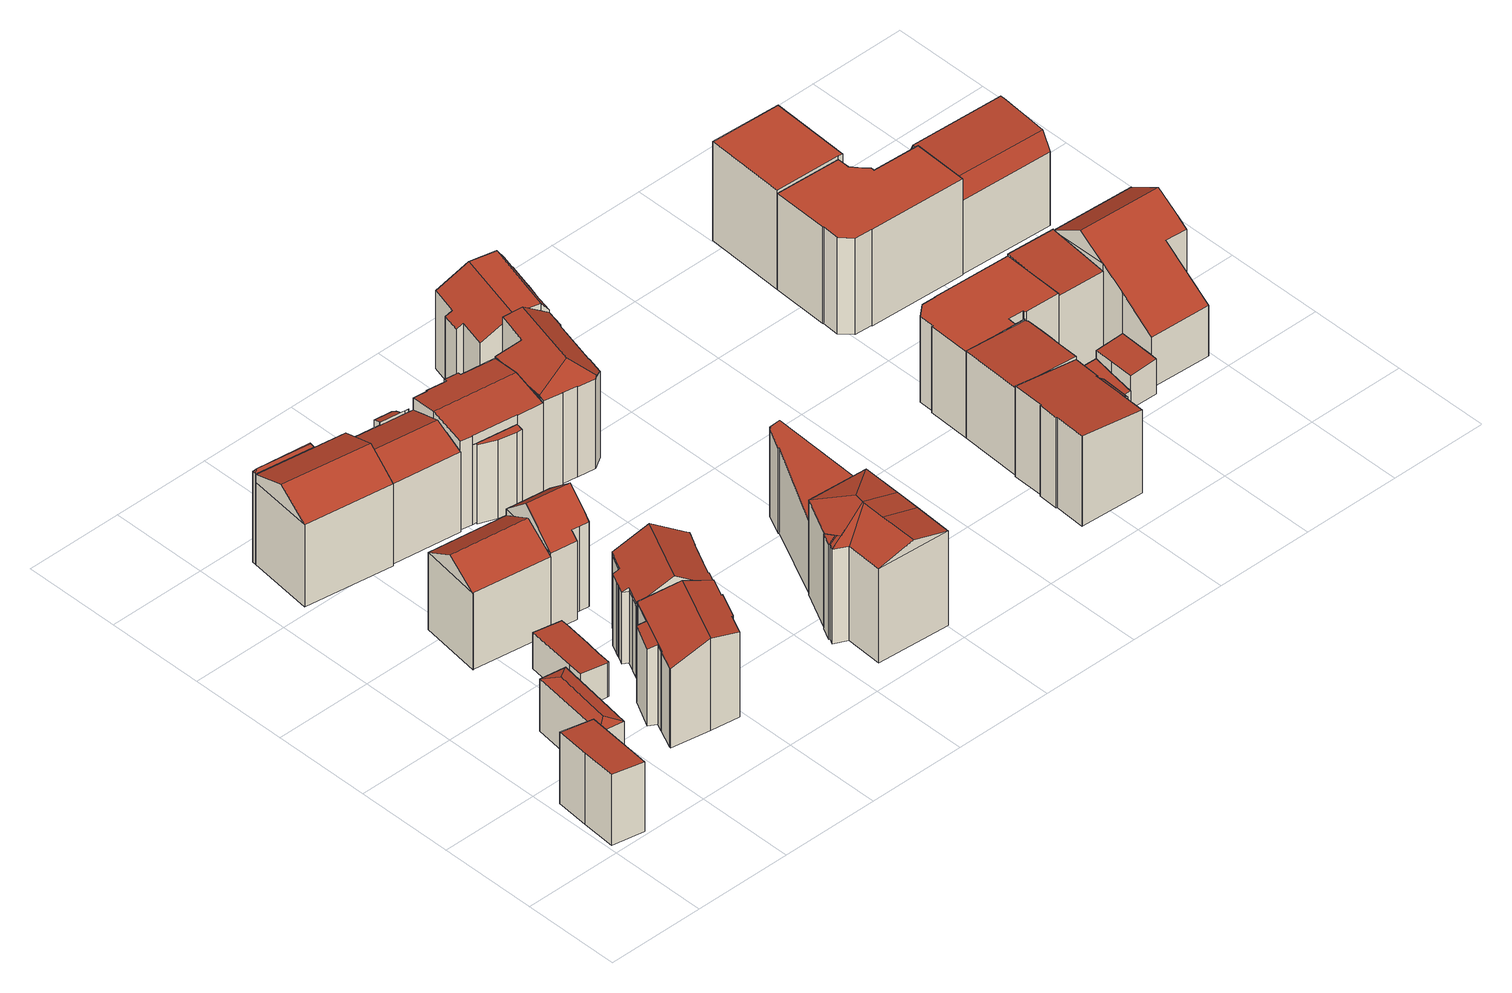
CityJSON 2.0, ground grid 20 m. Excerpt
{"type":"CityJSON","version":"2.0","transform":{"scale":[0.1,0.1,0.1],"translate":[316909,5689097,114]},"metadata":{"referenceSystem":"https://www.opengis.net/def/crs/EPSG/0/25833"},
"CityObjects":{
"building1":{"type":"Building","attributes":{"Dachtyp_tdc":"tdcPolyFlatRoof","Gemeindeschluessel":14713000,"Dachneigung":3.28,"QualitaetDacherkennung":71,"Geometrietyp2DReferenz":"3000","function":"31001_9998","roofType":"2100","measuredHeight":15.55},"geometry":[{"type":"MultiSurface","lod":"2","boundaries":[[[0,1,2,3]],[[1,4,5,2]],[[4,6,7,5]],[[6,8,9,7]],[[8,0,3,9]],[[8,6,4,1,0]],[[3,2,5,7,9]]],"semantics":{"surfaces":[{"type":"WallSurface"},{"type":"RoofSurface"},{"type":"GroundSurface"}],"values":[0,0,0,0,0,1,2]}}]},
"building2":{"type":"Building","attributes":{"Gemeindeschluessel":14713000,"Dachtyp_tdc":"tdcFreeFormRoof","Dachneigung":15.75,"QualitaetDacherkennung":22,"Geometrietyp2DReferenz":"3000","function":"31001_9998","roofType":"5000","measuredHeight":12.03},"geometry":[{"type":"MultiSurface","lod":"2","boundaries":[[[10,11,12,13]],[[11,14,15,12]],[[14,16,17,15]],[[16,10,13,17]],[[18,16,14]],[[19,18,14,11]],[[19,11,10]],[[18,19,10,16]],[[13,12,15,17]]],"semantics":{"surfaces":[{"type":"WallSurface"},{"type":"RoofSurface"},{"type":"GroundSurface"}],"values":[0,0,0,0,1,1,1,1,2]}}]},
"building3":{"type":"Building","attributes":{"Dachtyp_tdc":"tdcPolyFlatRoof","Gemeindeschluessel":14713000,"Dachneigung":3.91,"QualitaetDacherkennung":84,"Geometrietyp2DReferenz":"3000","function":"31001_9998","roofType":"2100","measuredHeight":7.9},"geometry":[{"type":"MultiSurface","lod":"2","boundaries":[[[20,21,22,23]],[[21,24,25,22]],[[24,26,27,25]],[[26,28,29,27]],[[28,30,31,29]],[[30,32,33,31]],[[32,34,35,33]],[[34,36,37,35]],[[36,38,39,37]],[[38,20,23,39]],[[38,36,34,32,30,28,26,24,21,20]],[[23,22,25,27,29,31,33,35,37,39]]],"semantics":{"surfaces":[{"type":"WallSurface"},{"type":"RoofSurface"},{"type":"GroundSurface"}],"values":[0,0,0,0,0,0,0,0,0,0,1,2]}}]},
"building4":{"type":"Building","attributes":{"Gemeindeschluessel":14713000,"Geometrietyp2DReferenz":"3000","function":"31001_9998","roofType":"9999"},"children":["building4-1","building4-2"]},
"building4-1":{"type":"BuildingPart","attributes":{"Dachtyp_tdc":"tdcPolyFlatRoof","Dachneigung":18.76,"QualitaetDacherkennung":43,"Geometrietyp2DReferenz":"3000","roofType":"2100","measuredHeight":17.36},"parents":["building4"],"geometry":[{"type":"MultiSurface","lod":"2","boundaries":[[[40,41,42,43]],[[40,44,45,41]],[[44,46,47,45]],[[46,48,49,47]],[[48,50,51,49]],[[52,50,48,46,44,40,43]],[[42,41,45,47,49,51,53]],[[52,53,51,50]],[[43,42,53,52]]],"semantics":{"surfaces":[{"type":"WallSurface"},{"type":"RoofSurface"},{"type":"GroundSurface"},{"type":"ClosureSurface"}],"values":[0,0,0,0,0,1,2,3,3]}}]},
"building4-2":{"type":"BuildingPart","attributes":{"Dachtyp_tdc":"tdcGableRoof","Dachneigung":19.16,"QualitaetDacherkennung":84,"Geometrietyp2DReferenz":"3000","roofType":"3100","measuredHeight":20.07},"parents":["building4"],"geometry":[{"type":"MultiSurface","lod":"2","boundaries":[[[54,55,56,57]],[[55,58,59,56]],[[58,60,61,59]],[[60,62,63,61]],[[62,64,65,63]],[[64,66,67,65]],[[66,43,42,67]],[[50,68,69,51]],[[68,70,71,69]],[[70,72,73,71]],[[72,74,75,73]],[[74,54,57,75]],[[70,68,50,52,43,66,64,62]],[[62,60,58,55,54,74,72,70]],[[57,56,59,61,63,65,67,42,53,51,69,71,73,75]],[[53,42,43,52]],[[50,51,53,52]]],"semantics":{"surfaces":[{"type":"WallSurface"},{"type":"RoofSurface"},{"type":"GroundSurface"},{"type":"ClosureSurface"}],"values":[0,0,0,0,0,0,0,0,0,0,0,0,1,1,2,3,3]}}]},
"building5":{"type":"Building","attributes":{"Dachtyp_tdc":"tdcFreeFormRoof","Gemeindeschluessel":14713000,"Dachneigung":31.25,"QualitaetDacherkennung":66,"Geometrietyp2DReferenz":"3000","function":"31001_9998","roofType":"5000","measuredHeight":20.57},"geometry":[{"type":"MultiSurface","lod":"2","boundaries":[[[76,77,78,79]],[[77,80,81,78]],[[80,82,83,81]],[[82,84,85,83]],[[84,76,79,85]],[[86,84,82,87]],[[76,86,87,80,77]],[[82,80,87]],[[76,84,86]],[[79,78,81,83,85]]],"semantics":{"surfaces":[{"type":"WallSurface"},{"type":"RoofSurface"},{"type":"GroundSurface"}],"values":[0,0,0,0,0,1,1,0,0,2]}}]},
"building6":{"type":"Building","attributes":{"Gemeindeschluessel":14713000,"Geometrietyp2DReferenz":"3000","function":"31001_9998","roofType":"9999"},"children":["building6-1","building6-2"]},
"building6-1":{"type":"BuildingPart","attributes":{"Dachtyp_tdc":"tdcGableRoof","Dachneigung":33.55,"QualitaetDacherkennung":75,"Geometrietyp2DReferenz":"3000","roofType":"3100","measuredHeight":22.22},"parents":["building6"],"geometry":[{"type":"MultiSurface","lod":"2","boundaries":[[[88,89,90,91]],[[92,93,94,95]],[[93,96,97,94]],[[96,88,91,97]],[[88,96,98,99]],[[100,101,102,99,98]],[[88,99,102,89]],[[92,101,100,93]],[[93,100,98,96]],[[91,90,95,94,97]],[[95,90,89,92]],[[89,102,101,92]]],"semantics":{"surfaces":[{"type":"WallSurface"},{"type":"RoofSurface"},{"type":"GroundSurface"},{"type":"ClosureSurface"}],"values":[0,0,0,0,1,1,0,0,0,2,3,3]}}]},
"building6-2":{"type":"BuildingPart","attributes":{"Dachtyp_tdc":"tdcFreeFormRoof","Dachneigung":60.59,"QualitaetDacherkennung":8,"Geometrietyp2DReferenz":"3000","roofType":"5000","measuredHeight":20.41},"parents":["building6"],"geometry":[{"type":"MultiSurface","lod":"2","boundaries":[[[103,104,105,106]],[[104,107,108,105]],[[107,109,110,108]],[[109,111,112,110]],[[111,113,101,92,95,112]],[[114,115,116,90,89,102]],[[115,103,106,116]],[[113,111,117]],[[111,109,107,104,103,115,118,117]],[[115,114,118]],[[114,113,117,118]],[[106,105,108,110,112,95,90,116]],[[102,101,113,114]],[[89,90,95,92]],[[102,89,92,101]]],"semantics":{"surfaces":[{"type":"WallSurface"},{"type":"RoofSurface"},{"type":"GroundSurface"},{"type":"ClosureSurface"}],"values":[0,0,0,0,0,0,0,1,1,1,1,2,0,3,3]}}]},
"building7":{"type":"Building","attributes":{"Dachtyp_tdc":"tdcFreeFormRoof","Gemeindeschluessel":14713000,"Dachneigung":34.58,"QualitaetDacherkennung":56,"Geometrietyp2DReferenz":"3000","function":"31001_9998","roofType":"5000","measuredHeight":21.03},"geometry":[{"type":"MultiSurface","lod":"2","boundaries":[[[119,120,121,122]],[[120,123,124,121]],[[123,125,126,124]],[[125,127,128,126]],[[127,129,130,128]],[[129,131,132,130]],[[131,133,134,132]],[[133,135,136,134]],[[135,137,138,136]],[[137,139,140,138]],[[139,141,142,140]],[[141,143,144,142]],[[143,145,146,144]],[[145,147,148,146]],[[147,149,150,148]],[[149,151,152,150]],[[151,153,154,152]],[[153,155,156,154]],[[155,157,158,156]],[[157,159,160,158]],[[159,161,162,160]],[[161,119,122,162]],[[163,164,165,166,167,168,169,170,171,172]],[[165,173,174,175,176,137,135,133,131,129,127,177,178,179,180,166]],[[161,167,166,180,119]],[[119,180,179,120]],[[120,179,178,123]],[[123,178,177,125]],[[125,177,127]],[[137,176,139]],[[139,176,175,141]],[[141,175,174,143]],[[143,174,173,145]],[[145,173,165,164,147]],[[149,163,172,151]],[[151,172,171,153]],[[153,171,170,155]],[[155,170,169,157]],[[157,169,168,159]],[[159,168,167,161]],[[147,164,163,149]],[[122,121,124,126,128,130,132,134,136,138,140,142,144,146,148,150,152,154,156,158,160,162]]],"semantics":{"surfaces":[{"type":"WallSurface"},{"type":"RoofSurface"},{"type":"GroundSurface"}],"values":[0,0,0,0,0,0,0,0,0,0,0,0,0,0,0,0,0,0,0,0,0,0,1,1,0,0,0,0,0,0,0,0,0,0,0,0,0,0,0,0,0,2]}}]},
"building8":{"type":"Building","attributes":{"Dachtyp_tdc":"tdcFreeFormRoof","Gemeindeschluessel":14713000,"Dachneigung":40.45,"QualitaetDacherkennung":53,"Geometrietyp2DReferenz":"3000","function":"31001_9998","roofType":"5000","measuredHeight":23.09},"geometry":[{"type":"MultiSurface","lod":"2","boundaries":[[[181,182,183,184]],[[182,185,186,183]],[[185,187,188,186]],[[187,189,190,188]],[[189,191,192,190]],[[191,193,194,192]],[[193,195,196,194]],[[195,181,184,196]],[[197,182,181,198]],[[187,185,197,198,195,193,191,189]],[[185,182,197]],[[181,195,198]],[[184,183,186,188,190,192,194,196]]],"semantics":{"surfaces":[{"type":"WallSurface"},{"type":"RoofSurface"},{"type":"GroundSurface"}],"values":[0,0,0,0,0,0,0,0,1,1,0,0,2]}}]},
"building9":{"type":"Building","attributes":{"Gemeindeschluessel":14713000,"Geometrietyp2DReferenz":"3000","function":"31001_9998","roofType":"9999"},"children":["building9-1","building9-2"]},
"building9-1":{"type":"BuildingPart","attributes":{"Dachtyp_tdc":"tdcGableRoof","Dachneigung":20.41,"QualitaetDacherkennung":74,"Geometrietyp2DReferenz":"3000","roofType":"3100","measuredHeight":19.93},"parents":["building9"],"geometry":[{"type":"MultiSurface","lod":"2","boundaries":[[[199,200,201,202]],[[200,203,204,201]],[[203,205,206,204]],[[205,207,208,206]],[[207,96,209,208]],[[96,210,211,209]],[[210,212,213,211]],[[212,214,215,213]],[[214,216,217,215]],[[210,96,207,205,203]],[[203,200,199,218,216,214,212,210]],[[217,219,202,201,204,206,208,209,211,213,215]],[[219,217,216,218]],[[199,202,219,218]]],"semantics":{"surfaces":[{"type":"WallSurface"},{"type":"RoofSurface"},{"type":"GroundSurface"},{"type":"ClosureSurface"}],"values":[0,0,0,0,0,0,0,0,0,1,1,2,3,3]}}]},
"building9-2":{"type":"BuildingPart","attributes":{"Dachtyp_tdc":"tdcPolyFlatRoof","Dachneigung":19.25,"QualitaetDacherkennung":28,"Geometrietyp2DReferenz":"3000","roofType":"2100","measuredHeight":18.03},"parents":["building9"],"geometry":[{"type":"MultiSurface","lod":"2","boundaries":[[[220,221,222,223]],[[221,224,199,202,222]],[[225,226,215,217,216]],[[226,227,228,215]],[[227,229,230,228]],[[229,220,223,230]],[[229,227,226,225,231,224,221,220]],[[223,222,202,219,217,215,228,230]],[[218,199,224,231]],[[218,219,202,199]],[[225,216,218,231]],[[216,217,219,218]]],"semantics":{"surfaces":[{"type":"WallSurface"},{"type":"RoofSurface"},{"type":"GroundSurface"},{"type":"ClosureSurface"}],"values":[0,0,0,0,0,0,1,2,0,3,0,3]}}]},
"building10":{"type":"Building","attributes":{"Gemeindeschluessel":14713000,"Geometrietyp2DReferenz":"3000","function":"31001_9998","roofType":"9999"},"children":["building10-1","building10-2"]},
"building10-1":{"type":"BuildingPart","attributes":{"Dachtyp_tdc":"tdcGableRoof","Dachneigung":11.09,"QualitaetDacherkennung":37,"Geometrietyp2DReferenz":"3000","roofType":"3100","measuredHeight":20.73},"parents":["building10"],"geometry":[{"type":"MultiSurface","lod":"2","boundaries":[[[232,233,234,235,236]],[[233,237,238,234]],[[237,239,240,238]],[[239,241,242,240]],[[241,243,244,242]],[[243,245,246,244]],[[245,247,248,246]],[[247,249,250,248]],[[249,251,252,250]],[[251,253,254,252]],[[253,255,256,254]],[[255,257,258,256]],[[257,259,260,261,258]],[[255,253,251,249,247,245,243,241,239,237]],[[237,233,232,262,263,259,257,255]],[[264,265,235,234,238,240,242,244,246,248,250,252,254,256,258,261]],[[266,267,263,262]],[[266,265,264,267]],[[232,236,266,262]],[[236,235,265,266]],[[267,260,259,263]],[[267,264,261,260]]],"semantics":{"surfaces":[{"type":"WallSurface"},{"type":"RoofSurface"},{"type":"GroundSurface"},{"type":"ClosureSurface"}],"values":[0,0,0,0,0,0,0,0,0,0,0,0,0,1,1,2,0,3,0,3,0,3]}}]},
"building10-2":{"type":"BuildingPart","attributes":{"Dachtyp_tdc":"tdcPolyFlatRoof","Dachneigung":8.1,"QualitaetDacherkennung":24,"Geometrietyp2DReferenz":"3000","roofType":"2100","measuredHeight":17.24},"parents":["building10"],"geometry":[{"type":"MultiSurface","lod":"2","boundaries":[[[260,268,269,261]],[[268,270,271,269]],[[270,272,273,271]],[[272,274,275,273]],[[274,276,277,275]],[[276,236,235,277]],[[236,276,274,272,270,268,260,267,266]],[[265,264,261,269,271,273,275,277,235]],[[267,264,265,266]],[[260,261,264,267]],[[265,235,236,266]]],"semantics":{"surfaces":[{"type":"WallSurface"},{"type":"RoofSurface"},{"type":"GroundSurface"},{"type":"ClosureSurface"}],"values":[0,0,0,0,0,0,1,2,3,3,3]}}]},
"building11":{"type":"Building","attributes":{"Dachtyp_tdc":"tdcFreeFormRoof","Gemeindeschluessel":14713000,"Dachneigung":16.77,"QualitaetDacherkennung":50,"Geometrietyp2DReferenz":"3000","function":"31001_9998","roofType":"5000","measuredHeight":22.86},"geometry":[{"type":"MultiSurface","lod":"2","boundaries":[[[278,279,280,281]],[[279,282,283,280]],[[282,284,285,283]],[[284,286,287,285]],[[286,288,289,287]],[[288,290,291,289]],[[290,292,293,291]],[[292,294,295,293]],[[294,296,297,295]],[[296,298,299,297]],[[298,300,301,299]],[[300,278,281,301]],[[302,303,304,300,298]],[[305,302,298,296]],[[305,296,294]],[[306,302,305,294,292]],[[307,308,306,292,290]],[[307,290,288]],[[308,307,288,286]],[[306,308,286,284]],[[303,302,306,284,282]],[[309,304,303,282,279]],[[309,279,278]],[[304,309,278,300]],[[281,280,283,285,287,289,291,293,295,297,299,301]]],"semantics":{"surfaces":[{"type":"WallSurface"},{"type":"RoofSurface"},{"type":"GroundSurface"}],"values":[0,0,0,0,0,0,0,0,0,0,0,0,1,1,1,1,1,1,1,1,1,1,0,1,2]}}]},
"building12":{"type":"Building","attributes":{"Dachtyp_tdc":"tdcFreeFormRoof","Gemeindeschluessel":14713000,"Dachneigung":23.6,"QualitaetDacherkennung":21,"Geometrietyp2DReferenz":"3000","function":"31001_9998","roofType":"5000","measuredHeight":20.05},"geometry":[{"type":"MultiSurface","lod":"2","boundaries":[[[310,311,312,313]],[[311,314,315,312]],[[314,316,317,315]],[[316,318,319,317]],[[318,320,321,319]],[[320,322,323,321]],[[322,324,325,323]],[[324,326,327,325]],[[326,328,329,327]],[[328,330,331,329]],[[330,332,333,331]],[[332,310,313,333]],[[334,335,332,330,328,326,324,322]],[[311,310,335,334,320,318,316,314]],[[322,320,334]],[[310,332,335]],[[313,312,315,317,319,321,323,325,327,329,331,333]]],"semantics":{"surfaces":[{"type":"WallSurface"},{"type":"RoofSurface"},{"type":"GroundSurface"}],"values":[0,0,0,0,0,0,0,0,0,0,0,0,1,1,0,0,2]}}]},
"building13":{"type":"Building","attributes":{"Dachtyp_tdc":"tdcFreeFormRoof","Gemeindeschluessel":14713000,"Dachneigung":10.37,"QualitaetDacherkennung":32,"Geometrietyp2DReferenz":"3000","function":"31001_9998","roofType":"5000","measuredHeight":22},"geometry":[{"type":"MultiSurface","lod":"2","boundaries":[[[336,337,338,339]],[[337,340,341,338]],[[340,342,343,341]],[[342,344,345,343]],[[344,346,347,345]],[[346,348,349,347]],[[348,350,351,349]],[[350,352,353,351]],[[352,354,355,353]],[[354,356,357,355]],[[356,358,359,357]],[[358,360,361,359]],[[360,362,363,361]],[[362,364,365,363]],[[364,336,339,365]],[[356,354,352,350,348,366,367,368,358]],[[342,340,337,336,369,367,366,346,344]],[[367,369,364,362,360,368]],[[360,358,368]],[[348,346,366]],[[336,364,369]],[[339,338,341,343,345,347,349,351,353,355,357,359,361,363,365]]],"semantics":{"surfaces":[{"type":"WallSurface"},{"type":"RoofSurface"},{"type":"GroundSurface"}],"values":[0,0,0,0,0,0,0,0,0,0,0,0,0,0,0,1,1,1,0,0,0,2]}}]},
"building14":{"type":"Building","attributes":{"Dachtyp_tdc":"tdcCutGableRoof","Gemeindeschluessel":14713000,"Dachneigung":31.37,"QualitaetDacherkennung":49,"Geometrietyp2DReferenz":"3000","function":"31001_9998","roofType":"9999","measuredHeight":20.99},"geometry":[{"type":"MultiSurface","lod":"2","boundaries":[[[370,371,372,373]],[[371,374,375,372]],[[374,376,377,375]],[[376,378,379,377]],[[378,380,381,379]],[[380,382,383,381]],[[382,384,385,383]],[[384,386,387,385]],[[386,388,389,387]],[[388,390,391,389]],[[390,392,393,391]],[[392,394,395,393]],[[394,396,397,395]],[[396,398,399,397]],[[398,400,399]],[[400,401,402,399]],[[401,403,404,402]],[[403,405,406,404]],[[405,370,373,406]],[[384,382,380,378,376,374,371,370,405]],[[403,401,400,398,396,394,392,390,388,386]],[[405,403,386,384]],[[373,372,375,377,379,381,383,385,387,389,391,393,395,397,399,402,404,406]]],"semantics":{"surfaces":[{"type":"WallSurface"},{"type":"RoofSurface"},{"type":"GroundSurface"}],"values":[0,0,0,0,0,0,0,0,0,0,0,0,0,0,0,0,0,0,0,1,1,1,2]}}]},
"building15":{"type":"Building","attributes":{"Gemeindeschluessel":14713000,"Geometrietyp2DReferenz":"3000","function":"31001_9998","roofType":"9999"},"children":["building15-1","building15-2"]},
"building15-1":{"type":"BuildingPart","attributes":{"Dachtyp_tdc":"tdcPolyFlatRoof","Dachneigung":6.98,"QualitaetDacherkennung":82,"Geometrietyp2DReferenz":"3000","roofType":"2100","measuredHeight":19.65},"parents":["building15"],"geometry":[{"type":"MultiSurface","lod":"2","boundaries":[[[407,408,409,410,411]],[[408,412,413,409]],[[412,414,415,413]],[[414,416,417,415]],[[416,418,419,417]],[[418,420,421,419]],[[420,422,423,421]],[[422,424,425,423]],[[424,426,427,425]],[[426,428,429,430,427]],[[428,426,424,422,420,418,416,414,412,408,407,431]],[[432,410,409,413,415,417,419,421,423,425,427,430]],[[411,433,431,407]],[[411,410,432,433]],[[433,429,428,431]],[[433,432,430,429]]],"semantics":{"surfaces":[{"type":"WallSurface"},{"type":"RoofSurface"},{"type":"GroundSurface"},{"type":"ClosureSurface"}],"values":[0,0,0,0,0,0,0,0,0,0,1,2,0,3,0,3]}}]},
"building15-2":{"type":"BuildingPart","attributes":{"Dachtyp_tdc":"tdcPolyFlatRoof","Dachneigung":38.65,"QualitaetDacherkennung":87,"Geometrietyp2DReferenz":"3000","roofType":"2100","measuredHeight":17.79},"parents":["building15"],"geometry":[{"type":"MultiSurface","lod":"2","boundaries":[[[429,434,435,430]],[[434,436,437,435]],[[436,411,410,437]],[[436,434,429,433,411]],[[410,432,430,435,437]],[[433,432,410,411]],[[429,430,432,433]]],"semantics":{"surfaces":[{"type":"WallSurface"},{"type":"RoofSurface"},{"type":"GroundSurface"},{"type":"ClosureSurface"}],"values":[0,0,0,1,2,3,3]}}]},
"building16":{"type":"Building","attributes":{"Dachtyp_tdc":"tdcPolyFlatRoof","Gemeindeschluessel":14713000,"Dachneigung":2.6,"QualitaetDacherkennung":69,"Geometrietyp2DReferenz":"3000","function":"31001_9998","roofType":"2100","measuredHeight":19.07},"geometry":[{"type":"MultiSurface","lod":"2","boundaries":[[[438,439,440,441]],[[439,442,443,440]],[[442,444,445,443]],[[444,446,447,445]],[[446,448,449,447]],[[448,450,451,449]],[[450,452,453,451]],[[452,438,441,453]],[[452,450,448,446,444,442,439,438]],[[441,440,443,445,447,449,451,453]]],"semantics":{"surfaces":[{"type":"WallSurface"},{"type":"RoofSurface"},{"type":"GroundSurface"}],"values":[0,0,0,0,0,0,0,0,1,2]}}]},
"building17":{"type":"Building","attributes":{"Dachtyp_tdc":"tdcPolyFlatRoof","Gemeindeschluessel":14713000,"Dachneigung":0,"QualitaetDacherkennung":49,"Geometrietyp2DReferenz":"3000","function":"31001_9998","roofType":"1000","measuredHeight":18.68},"geometry":[{"type":"MultiSurface","lod":"2","boundaries":[[[454,455,456,443]],[[455,457,458,456]],[[457,459,460,458]],[[459,461,462,460]],[[461,463,464,462]],[[463,465,466,464]],[[465,467,468,466]],[[467,469,470,468]],[[469,471,472,470]],[[471,473,474,472]],[[473,475,476,474]],[[475,477,478,476]],[[477,479,480,478]],[[479,481,482,480]],[[481,483,445,482]],[[483,454,443,445]],[[483,481,479,477,475,473,471,469,467,465,463,461,459,457,455,454]],[[443,456,458,460,462,464,466,468,470,472,474,476,478,480,482,445]]],"semantics":{"surfaces":[{"type":"WallSurface"},{"type":"RoofSurface"},{"type":"GroundSurface"}],"values":[0,0,0,0,0,0,0,0,0,0,0,0,0,0,0,0,1,2]}}]},
"building18":{"type":"Building","attributes":{"Dachtyp_tdc":"tdcPolyFlatRoof","Gemeindeschluessel":14713000,"Dachneigung":10.08,"QualitaetDacherkennung":66,"Geometrietyp2DReferenz":"3000","function":"31001_9998","roofType":"2100","measuredHeight":5.51},"geometry":[{"type":"MultiSurface","lod":"2","boundaries":[[[484,485,451,453]],[[485,486,449,451]],[[486,487,488,449]],[[487,489,490,488]],[[489,491,492,490]],[[491,493,494,492]],[[493,495,496,494]],[[495,484,453,496]],[[495,493,491,489,487,486,485,484]],[[453,451,449,488,490,492,494,496]]],"semantics":{"surfaces":[{"type":"WallSurface"},{"type":"RoofSurface"},{"type":"GroundSurface"}],"values":[0,0,0,0,0,0,0,0,1,2]}}]},
"building19":{"type":"Building","attributes":{"Dachtyp_tdc":"tdcPolyFlatRoof","Gemeindeschluessel":14713000,"Dachneigung":4.98,"QualitaetDacherkennung":83,"Geometrietyp2DReferenz":"3000","function":"31001_9998","roofType":"2100","measuredHeight":7.7},"geometry":[{"type":"MultiSurface","lod":"2","boundaries":[[[497,498,499,500]],[[498,501,502,499]],[[501,503,504,502]],[[503,505,506,504]],[[505,507,508,506]],[[507,497,500,508]],[[507,505,503,501,498,497]],[[500,499,502,504,506,508]]],"semantics":{"surfaces":[{"type":"WallSurface"},{"type":"RoofSurface"},{"type":"GroundSurface"}],"values":[0,0,0,0,0,0,1,2]}}]},
"building20":{"type":"Building","attributes":{"Gemeindeschluessel":14713000,"Dachtyp_tdc":"tdcPolyFlatRoof","Dachneigung":0,"QualitaetDacherkennung":3,"Geometrietyp2DReferenz":"3000","function":"31001_9998","roofType":"1000","measuredHeight":20.95},"geometry":[{"type":"MultiSurface","lod":"2","boundaries":[[[509,510,511,512]],[[510,513,514,511]],[[513,515,516,514]],[[515,517,518,516]],[[517,519,520,518]],[[519,521,522,520]],[[521,523,524,522]],[[523,525,526,524]],[[525,527,528,526]],[[527,529,530,528]],[[529,531,532,530]],[[531,533,534,532]],[[533,535,536,534]],[[535,537,538,536]],[[537,509,512,538]],[[537,535,533,531,529,527,525,523,521,519,517,515,513,510,509]],[[512,511,514,516,518,520,522,524,526,528,530,532,534,536,538]]],"semantics":{"surfaces":[{"type":"WallSurface"},{"type":"RoofSurface"},{"type":"GroundSurface"}],"values":[0,0,0,0,0,0,0,0,0,0,0,0,0,0,0,1,2]}}]},
"building21":{"type":"Building","attributes":{"Dachtyp_tdc":"tdcPolyFlatRoof","Gemeindeschluessel":14713000,"Dachneigung":0,"QualitaetDacherkennung":71,"Geometrietyp2DReferenz":"3000","function":"31001_9998","roofType":"1000","measuredHeight":21.57},"geometry":[{"type":"MultiSurface","lod":"2","boundaries":[[[539,540,541,542]],[[540,543,544,541]],[[543,545,546,544]],[[545,547,548,546]],[[547,539,542,548]],[[547,545,543,540,539]],[[542,541,544,546,548]]],"semantics":{"surfaces":[{"type":"WallSurface"},{"type":"RoofSurface"},{"type":"GroundSurface"}],"values":[0,0,0,0,0,1,2]}}]},
"building22":{"type":"Building","attributes":{"Dachtyp_tdc":"tdcPolyFlatRoof","Gemeindeschluessel":14713000,"Dachneigung":3.86,"QualitaetDacherkennung":68,"Geometrietyp2DReferenz":"3000","function":"31001_9998","roofType":"2100","measuredHeight":19.04},"geometry":[{"type":"MultiSurface","lod":"2","boundaries":[[[549,550,468,470]],[[550,551,552,468]],[[551,553,554,552]],[[553,555,556,554]],[[555,549,470,556]],[[555,553,551,550,549]],[[470,468,552,554,556]]],"semantics":{"surfaces":[{"type":"WallSurface"},{"type":"RoofSurface"},{"type":"GroundSurface"}],"values":[0,0,0,0,0,1,2]}}]},
"building23":{"type":"Building","attributes":{"name":"Freiwillige Feuerwehr Leipzig-Süd","Dachtyp_tdc":"tdcFreeFormRoof","Gemeindeschluessel":14713000,"Dachneigung":33.05,"QualitaetDacherkennung":57,"Geometrietyp2DReferenz":"3000","function":"31001_3072","roofType":"5000","measuredHeight":22.74},"geometry":[{"type":"MultiSurface","lod":"2","boundaries":[[[557,558,559,560]],[[558,561,562,559]],[[561,563,564,562]],[[563,565,566,564]],[[565,567,568,566]],[[567,569,570,568]],[[569,571,572,570]],[[571,573,574,572]],[[573,557,560,574]],[[575,573,571,576]],[[563,561,558,557,575,576,569,567,565]],[[557,573,575]],[[571,569,576]],[[560,559,562,564,566,568,570,572,574]]],"semantics":{"surfaces":[{"type":"WallSurface"},{"type":"RoofSurface"},{"type":"GroundSurface"}],"values":[0,0,0,0,0,0,0,0,0,1,1,0,0,2]}}]},
"building24":{"type":"Building","attributes":{"Dachtyp_tdc":"tdcPolyFlatRoof","Gemeindeschluessel":14713000,"Dachneigung":0,"QualitaetDacherkennung":90,"Geometrietyp2DReferenz":"3000","function":"31001_9998","roofType":"1000","measuredHeight":4.26},"geometry":[{"type":"MultiSurface","lod":"2","boundaries":[[[577,578,579,580]],[[578,581,582,579]],[[581,583,584,582]],[[583,585,586,584]],[[585,577,580,586]],[[585,583,581,578,577]],[[580,579,582,584,586]]],"semantics":{"surfaces":[{"type":"WallSurface"},{"type":"RoofSurface"},{"type":"GroundSurface"}],"values":[0,0,0,0,0,1,2]}}]},
"building25":{"type":"Building","attributes":{"Dachtyp_tdc":"tdcFreeFormRoof","Gemeindeschluessel":14713000,"Dachneigung":2.86,"QualitaetDacherkennung":62,"Geometrietyp2DReferenz":"3000","function":"31001_9998","roofType":"5000","measuredHeight":20.24},"geometry":[{"type":"MultiSurface","lod":"2","boundaries":[[[587,588,589,590]],[[588,591,592,589]],[[591,593,594,592]],[[593,595,596,594]],[[595,597,598,596]],[[597,599,600,598]],[[599,601,602,600]],[[601,603,604,602]],[[603,587,590,604]],[[605,606,603,601]],[[607,608,609,610,611]],[[612,607,611,613,606,605]],[[587,606,613,588]],[[588,613,611,591]],[[599,612,605,601]],[[597,608,607,612,599]],[[591,611,610,593]],[[593,610,609,595]],[[595,609,608,597]],[[603,606,587]],[[590,589,592,594,596,598,600,602,604]]],"semantics":{"surfaces":[{"type":"WallSurface"},{"type":"RoofSurface"},{"type":"GroundSurface"}],"values":[0,0,0,0,0,0,0,0,0,1,1,1,0,0,0,0,0,0,0,0,2]}}]}
},
"vertices":[
[8,19,159],[13,88,160],[13,88,4],[8,19,4],[20,156,160],[20,156,4],[87,145,156],[87,145,4],[73,7,156],[73,7,4],
[122,311,121],[174,303,121],[174,303,8],[122,311,8],[148,135,121],[148,135,8],[99,143,121],[99,143,8],[127,164,128],[145,284,128],
[203,299,92],[206,327,92],[206,327,13],[203,299,13],[220,430,92],[220,430,13],[279,422,88],[279,422,13],[278,409,88],[278,409,13],[270,349,88],[270,349,13],[269,345,88],[269,345,13],[265,319,88],[265,319,13],[262,291,88],[262,291,13],[259,291,88],[259,291,13],
[267,179,191],[267,179,18],[259,162,18],[259,162,191],[252,188,185],[252,188,18],[281,244,185],[281,244,18],[296,237,191],[296,237,18],[318,280,191],[318,280,18],[260,161,191],[260,161,18],
[424,187,204],[399,135,204],[399,135,18],[424,187,18],[396,136,204],[396,136,18],[378,98,204],[378,98,18],[320,107,218],[320,107,18],[240,120,191],[240,120,18],[241,123,191],[241,123,18],[319,283,191],[319,283,18],[389,248,218],[389,248,18],[439,224,204],[439,224,18],[422,188,204],[422,188,18],
[304,475,179],[147,497,180],[147,497,13],[304,475,13],[146,496,179],[146,496,13],[164,623,181],[164,623,13],[323,602,181],[323,602,13],[314,540,219],[155,561,219],
[57,809,189],[74,944,189],[74,944,10],[57,809,10],[192,927,189],[256,918,189],[256,918,10],[192,927,10],[236,783,189],[236,783,10],[246,847,233],[65,873,233],[256,918,206],[192,927,206],[74,944,206],
[84,950,207],[146,942,207],[146,942,10],[84,950,10],[154,949,192],[154,949,10],[194,943,192],[194,943,10],[193,935,207],[193,935,10],[192,927,207],[74,944,207],[75,952,207],[75,952,10],[188,932,215],[78,947,214],
[319,283,176],[323,290,176],[323,290,20],[319,283,20],[331,306,176],[331,306,20],[340,324,176],[340,324,20],[329,330,176],[329,330,20],[337,345,176],[337,345,20],[338,348,176],[338,348,20],[341,355,176],[341,355,20],[343,358,176],[343,358,20],[351,375,176],[351,375,20],[359,371,176],[359,371,20],[362,370,176],[362,370,20],[366,377,176],[366,377,20],[382,409,176],[382,409,20],[502,351,176],[502,351,20],[504,350,176],[504,350,20],[488,320,176],[488,320,20],[487,320,176],[487,320,20],[454,254,176],[454,254,20],[456,253,176],[456,253,20],[441,223,176],[441,223,20],[439,224,176],[439,224,20],[504,350,192],[502,351,193],[441,381,230],[378,254,230],[439,224,193],[441,223,192],[456,253,192],[454,254,193],[487,320,193],[488,320,192],[382,409,185],[366,377,185],[362,370,185],[359,371,182],[340,324,185],[331,306,185],[323,290,185],[319,283,185],
[323,602,195],[413,590,195],[413,590,16],[323,602,16],[399,495,214],[399,495,16],[395,478,200],[395,478,16],[376,481,200],[376,481,16],[360,483,200],[360,483,16],[358,468,187],[358,468,16],[304,475,187],[304,475,16],[404,533,247],[314,545,247],
[382,899,189],[392,898,189],[392,898,15],[382,899,15],[383,830,214],[383,830,15],[374,766,190],[374,766,15],[374,765,189],[374,765,15],[236,783,15],[246,849,214],[246,849,15],[256,918,188],[256,918,15],[325,908,189],[325,908,15],[325,907,189],[325,907,15],[383,899,189],[383,899,15],
[368,913,191],[367,902,195],[367,902,15],[368,913,15],[382,899,195],[325,907,195],[325,908,195],[327,924,189],[327,924,15],[363,919,189],[363,919,15],[383,899,195],
[398,762,211],[374,766,211],[374,766,18],[398,762,18],[398,762,191],[384,840,226],[384,840,18],[392,898,215],[392,898,18],[421,894,215],[421,894,18],[421,897,215],[421,897,18],[462,891,215],[462,891,18],[463,898,213],[463,898,18],[492,894,213],[492,894,18],[491,887,215],[491,887,18],[561,877,215],[561,877,18],[552,817,226],[552,817,18],[542,742,211],[542,742,18],[490,749,211],[490,749,190],[490,749,18],[397,763,211],[490,750,211],[490,750,18],[397,763,18],[397,763,191],[490,750,191],
[488,736,189],[488,736,18],[477,737,188],[477,737,18],[441,744,189],[441,744,18],[406,758,190],[406,758,18],[407,761,191],[407,761,18],
[792,29,223],[642,39,223],[642,39,17],[792,29,17],[646,115,223],[646,115,17],[620,128,223],[620,128,17],[626,140,223],[626,140,17],[624,141,223],[624,141,17],[637,167,223],[637,167,17],[639,167,223],[639,167,17],[679,247,223],[679,247,17],[804,239,223],[804,239,17],[800,159,223],[800,159,17],[797,108,223],[797,108,17],[723,163,246],[724,161,245],[721,112,245],[728,183,245],[650,138,229],[645,147,227],[647,146,227],[717,34,245],
[813,424,167],[813,423,168],[813,423,21],[813,424,21],[816,422,162],[816,422,21],[813,377,162],[813,377,21],[810,377,168],[810,377,21],[804,239,165],[804,239,21],[679,247,178],[679,247,21],[750,392,206],[750,392,21],[748,392,205],[748,392,21],[768,433,213],[768,433,21],[770,433,213],[770,433,21],[770,435,214],[770,435,21],[777,241,221],[788,430,221],
[717,910,203],[708,874,203],[708,874,16],[717,910,16],[706,874,203],[706,874,16],[681,779,204],[681,779,16],[682,778,203],[682,778,16],[673,742,203],[673,742,16],[648,726,211],[648,726,16],[611,731,213],[611,731,16],[611,732,213],[611,732,16],[580,736,215],[580,736,16],[580,735,215],[580,735,16],[542,741,217],[542,741,16],[561,877,219],[561,877,16],[614,869,229],[614,869,16],[631,933,229],[631,933,16],[654,730,213],[630,778,236],[543,751,222],[668,923,236],
[631,933,214],[590,944,189],[590,944,19],[631,933,19],[605,1000,189],[605,1000,19],[593,1003,181],[593,1003,19],[603,1041,181],[603,1041,19],[615,1037,189],[615,1037,19],[630,1093,189],[630,1093,19],[691,1077,227],[691,1077,19],[742,1063,229],[742,1063,19],[756,1059,208],[756,1059,19],[749,1034,208],[749,1034,19],[751,1034,206],[751,1034,19],[736,980,206],[736,980,19],[735,980,209],[735,980,19],[728,954,209],[728,954,19],[728,954,208],[717,910,208],[717,910,19],[702,914,229],[702,914,19],[651,928,227],[651,928,19],
[1268,112,192],[1265,57,192],[1265,57,11],[1268,112,11],[1268,112,189],[1135,64,208],[1135,64,11],[1133,64,208],[1133,64,11],[1137,128,208],[1137,128,11],[1135,128,208],[1135,128,11],[1137,169,208],[1137,169,11],[1140,169,208],[1140,169,11],[1142,234,208],[1142,234,11],[1276,228,191],[1276,228,11],[1273,173,191],[1273,173,187],[1273,173,11],[1270,173,192],[1270,173,11],[1270,173,189],
[1286,172,177],[1286,172,11],[1283,111,177],[1283,111,11],
[1276,228,198],[1142,234,204],[1142,234,14],[1276,228,14],[1149,359,204],[1149,359,14],[1278,353,199],[1278,353,14],[1281,348,198],[1281,348,14],[1280,315,198],[1280,315,14],[1279,290,198],[1279,290,14],[1278,274,198],[1278,274,14],
[1149,359,201],[1153,446,201],[1153,446,14],[1156,446,201],[1156,446,14],[1157,478,201],[1157,478,14],[1180,498,201],[1180,498,14],[1209,497,201],[1209,497,14],[1209,498,201],[1209,498,14],[1370,490,201],[1370,490,14],[1364,361,201],[1364,361,14],[1294,365,201],[1294,365,14],[1290,367,201],[1290,367,14],[1290,370,201],[1290,370,14],[1259,372,201],[1259,372,14],[1258,355,201],[1258,355,14],[1278,354,201],[1278,354,14],[1278,353,201],
[1278,274,62],[1279,290,64],[1280,315,69],[1401,310,69],[1401,310,14],[1399,271,62],[1399,271,14],[1397,223,54],[1397,223,14],[1342,225,53],[1342,225,14],[1345,273,62],[1345,273,14],
[1454,221,92],[1397,223,87],[1397,223,15],[1454,221,15],[1399,271,87],[1399,271,15],[1401,310,87],[1401,310,15],[1459,307,92],[1459,307,15],[1455,233,92],[1455,233,15],
[1428,767,237],[1423,655,237],[1423,655,27],[1428,767,27],[1423,654,237],[1423,654,27],[1224,664,237],[1224,664,27],[1224,665,237],[1224,665,27],[1188,667,237],[1188,667,27],[1168,689,237],[1168,689,27],[1170,724,237],[1170,724,27],[1169,725,237],[1169,725,27],[1174,840,237],[1174,840,27],[1308,833,237],[1308,833,27],[1307,808,237],[1307,808,27],[1317,796,237],[1317,796,27],[1332,779,237],[1332,779,27],[1332,772,237],[1332,772,27],
[1326,997,244],[1317,832,244],[1317,832,28],[1326,997,28],[1308,833,244],[1308,833,28],[1174,840,244],[1174,840,28],[1183,1004,244],[1183,1004,28],
[1364,361,196],[1370,490,205],[1468,484,205],[1468,484,14],[1468,483,205],[1468,483,14],[1461,356,196],[1461,356,14],
[1632,352,214],[1631,333,202],[1631,333,21],[1632,352,21],[1586,336,202],[1586,336,21],[1580,227,131],[1580,227,21],[1455,233,131],[1455,233,21],[1459,307,180],[1459,307,21],[1461,356,212],[1461,356,21],[1468,483,203],[1468,483,21],[1638,474,203],[1638,474,21],[1634,404,248],[1464,413,248],
[1357,831,71],[1366,995,71],[1366,995,28],[1357,831,28],[1440,992,71],[1440,992,28],[1434,882,71],[1434,882,28],[1431,827,71],[1431,827,28],
[1424,674,188],[1428,767,188],[1428,767,28],[1424,674,28],[1429,780,188],[1429,780,28],[1430,797,188],[1430,797,28],[1622,784,188],[1622,784,28],[1621,776,188],[1621,776,28],[1621,763,188],[1621,763,28],[1615,645,188],[1615,645,28],[1423,655,188],[1423,655,28],[1616,663,225],[1424,674,225],[1621,770,230],[1621,776,216],[1622,784,197],[1430,797,190],[1429,780,230],[1621,763,230],[1428,767,229]
]}
